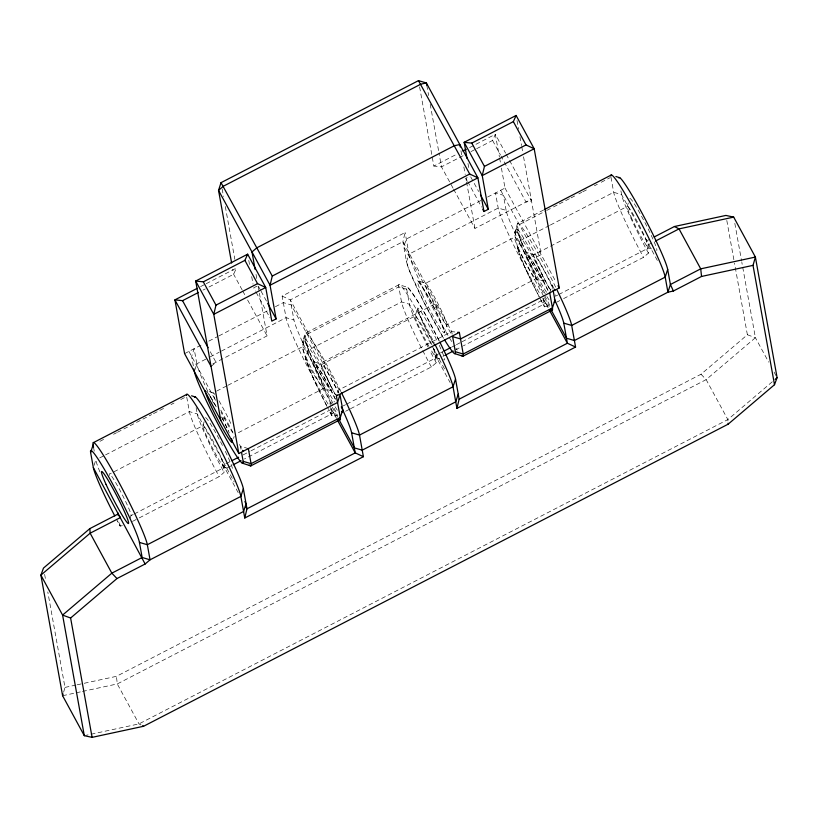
<?xml version="1.0" encoding="UTF-8"?>
<svg xmlns="http://www.w3.org/2000/svg" width="818" height="818" viewBox="0 0 818 818"><rect width="100%" height="100%" fill="white"/><g stroke="black" fill="none" stroke-linecap="round" stroke-linejoin="round"><path stroke-width="0.61" stroke-dasharray="4.09 3.07" d="M328.018 403.959A58.671 4.652 62.7 0 1 286.034 317.691L282.138 296.085L405.114 232.537L402.896 241.719L406.515 261.821L409.307 270.431L423.836 302.098L443.847 338.672M63.62 692.202L64.98 687.417L47.792 591.946M628.296 203.038L627.222 206.433L534.082 254.705L526.332 252.251L535.391 265.932L547.999 290.523M130.144 518.5L130.952 515.657A23.466 1.861 62.7 0 0 121.647 493.489A23.466 1.861 62.7 0 0 109.367 474.051M204.142 421.751L202.895 425.718L109.745 473.99M233.559 438.428L234.183 436.444M94.05 465.401L95.818 459.921A58.671 4.652 62.7 0 0 100.103 472.426M194.704 370.36L196.831 363.785L194.122 348.713L191.637 356.392L193.897 368.949M327.026 406.423L314.378 380.718L306.453 361.464L305.503 357.957L307.987 350.278L305.278 335.206L398.806 286.873L406.71 289.183A52.792 4.192 62.7 0 1 439.338 341.075M406.515 261.821L409 254.142L405.114 232.537M539.195 296.781L526.547 271.075L518.622 251.821L517.671 248.314L520.156 240.635L517.446 225.563L545.698 210.962M549.716 292.854L552.201 285.175L552.886 288.948M337.865 392.62L339.133 389.797L451.71 331.617L456.055 332.077M476.679 148.672L492.579 140.461L495.33 134.285L505.575 153.15M211.075 366.454L215.993 362.262L209.919 351.065M139.295 517.886L219.183 476.608L224.101 472.415L221.668 458.847M350.482 408.744L431.352 366.965L436.27 362.773L433.826 349.204M563.633 298.601L643.521 257.322L648.439 253.13L645.995 239.562M77.24 684.778L116.453 676.333L701.026 374.235L747.386 334.766L734.492 263.161M772.274 381.771L727.856 419.583L138.978 723.899L85.553 735.413M200.625 286.576L205.103 284.265M206.218 283.693L236.402 268.089L233.641 274.265L206.392 288.345M419.603 86.923L433.847 166.054L457.323 153.927M469.624 147.567L495.33 134.285L499.389 156.79M202.987 290.104L205.257 288.938M463.06 155.717L441.485 166.862L433.847 166.054M471.004 151.606L475.544 149.254M256.964 286.177L253.713 287.854L255.523 291.177M466.332 180.727L465.882 178.212L470.207 175.972M184.592 353.632L203.15 344.041M208.794 341.126L217.833 336.454M218.958 335.871L267.506 310.779M275.41 306.699L283.314 302.609L291.228 304.92L338.856 392.64M480.81 200.553L406.29 239.06L403.806 246.75L452.62 336.638M487.579 197.056L505.013 188.048L501.414 168.048M205.758 359.174L196.831 363.785A58.671 4.652 62.7 0 0 213.396 403.131M210.216 356.873L219.132 352.261M221.361 351.106L286.034 317.691L293.938 320.002A52.792 4.192 62.7 0 0 309.276 356.29A52.792 4.192 62.7 0 0 334.388 401.914M212.874 363.877L267.087 335.861L258.038 285.615M453.642 189.255L474.931 228.457L531.219 199.367M543.663 209.95L517.405 223.651L514.962 233.242L517.671 248.314A52.781 4.192 62.7 0 0 539.113 296.648M99.929 441.321L104.796 438.806M113.569 434.276L116.493 432.763M117.465 432.262L151.565 414.634M153.508 413.632L166.177 407.088M171.044 404.573L173.968 403.059M180.788 399.532L186.637 396.515L189.347 411.587A58.671 4.652 62.7 0 0 219.183 476.608M546.669 210.461L552.518 207.435M553.489 206.934L558.367 204.418M559.338 203.907L570.054 198.375M571.025 197.874L575.903 195.349M578.827 193.846L581.741 192.332M582.723 191.831L587.59 189.316M594.41 185.788L597.334 184.275M601.23 182.261L610.003 177.731M216.606 391.116L226.75 385.881M227.885 385.298L302.282 346.893L304.787 338.989C310.503 357.405 320.104 375.206 331.382 390.881L323.631 388.427L236.944 433.417M99.724 457.906L104.592 455.391M105.563 454.89L189.347 411.587L197.261 413.898L234.163 481.863M549.389 225.533L520.156 240.635A58.671 4.652 62.7 0 0 549.993 305.646L544.522 306.832A52.781 4.192 62.7 0 1 540.913 300.083M550.361 225.032L613.684 192.302L621.598 194.612L657.754 261.198M222.915 419.102L225.083 417.988M536.843 256.872L541.168 254.633L523.551 156.79M649.645 239.316L646.271 241.065L648.715 244.551L652.079 242.813M229.602 461.884L222.844 465.381L225.277 468.867L232.046 465.37M243.14 454.89L249.899 451.393M251.034 450.81L331.086 409.44L333.529 412.926L244.449 458.959M439.522 353.407L435.012 355.738L437.446 359.225L441.955 356.893M440.646 352.824L442.896 351.658M451.925 346.996L455.309 345.247M456.434 344.664L460.943 342.333M462.068 341.75L543.254 299.797L545.698 303.284L463.387 345.82M130.952 515.657L133.201 514.491M134.336 513.909L224.48 467.323L228.089 468.458L224.48 467.323A23.466 1.861 62.7 0 0 210.073 435.759A23.466 1.861 62.7 0 0 206.709 436.28A23.466 1.861 62.7 0 0 224.48 467.323M343.253 405.881L345.503 404.726M346.638 404.143L436.403 357.609L440.258 358.816M555.422 296.239L557.682 295.083M558.806 294.5L648.572 247.966L651.895 249.02M443.09 356.311L445.34 355.145M455.493 349.899L462.252 346.403M132.475 521.414L137.342 518.898M345.615 411.27L349.511 409.256M556.813 302.128L559.737 300.615M122.373 525.647L120.185 526.117A52.781 4.192 62.7 0 1 117.782 521.639M64.98 687.417L76.013 685.044M62.608 695.719L75.041 693.04M76.278 692.774L81.248 691.711M82.495 691.435L117.281 683.94L706.159 379.634L755.403 337.701L741.834 262.333M546.557 292.271A52.792 4.192 62.7 0 1 521.444 246.647A52.792 4.192 62.7 0 1 506.117 210.359L498.203 208.048L409 254.142A58.671 4.652 62.7 0 0 424.971 292.282A58.671 4.652 62.7 0 0 452.129 342.272M430.779 343.58L409.429 304.255L401.515 301.944L307.987 350.278A58.671 4.652 62.7 0 0 337.824 415.288L332.353 416.474A52.781 4.192 62.7 0 1 328.744 409.726M248.355 448.591L240.451 446.28L241.351 451.311M213.222 392.865L206.688 390.779M747.386 334.766L755.403 337.701L768.664 362.118M282.138 296.085L290.318 299.899L339.133 389.797M141.023 724.952L138.978 723.899L117.281 683.94L116.453 676.333M701.026 374.235L706.159 379.634L727.856 419.583L727.959 421.28M210.093 396.27L216.872 407.926M434.573 345.441L422.487 321.791L417.558 308.171L415.196 315.952A23.466 1.861 62.7 0 1 431.914 344.726M774.084 372.108L776.497 376.546M506.178 154.265L531.485 200.87L526.025 202.056L501.086 156.136M492.579 140.461L500.483 155.011M505.013 188.048L556.23 282.384M500.688 190.287L553.898 288.294M517.671 248.314L543.868 296.556M544.461 297.65L549.226 306.413M542.988 298.284L548.111 307.721M470.81 177.087L478.642 191.514M465.882 178.212L467.088 180.43M467.691 181.535L481.546 207.066M453.039 188.14L441.485 166.862L439 153.089M432.303 346.392L445.738 371.127M434.736 354.225L450.104 382.527M439.307 341.055C429.511 322.824 421.014 303.335 407.63 287.404L399.102 284.654L305.237 333.294C294.92 359.889 324.092 382.967 331.699 406.198M332.292 407.292L337.65 417.16M336.546 418.468L330.82 407.926L332.353 416.474L327.548 407.446M258.641 286.729L260.451 290.053M261.054 291.167L267.077 302.261M256.126 292.292L269.981 317.813M242.159 289.94L233.641 274.265L232.741 269.255M242.762 291.065L245.196 295.543M247.629 300.022L267.087 335.861M188.927 351.392L215.962 401.188M220.819 410.145L232.762 432.139M239.49 444.511L241.801 448.785M222.568 463.867L238.539 493.285M539.716 297.803L544.522 306.832L543.04 298.57M116.442 519.093L120.185 526.117L119.101 520.084M221.637 416.955L224.664 423.018M335.39 399.225L323.222 375.574L314.163 361.893L321.914 364.347L415.196 315.952A23.466 1.861 62.7 0 0 428.959 346.382M225.165 424.021L228.334 430.861M734.83 223.396L741.609 261.075M726.803 220.451L734.267 261.913M620.913 190.839L621.598 194.612A52.781 4.192 62.7 0 0 648.439 253.12M610.974 177.23L613.684 192.302A58.671 4.652 62.7 0 0 643.521 257.322M517.007 120.461L518.592 129.234M519.941 136.749L521.516 145.512M521.751 146.77L522.651 151.78M499.614 158.038L500.514 163.038M506.107 210.359L503.397 195.277L495.483 192.966L498.203 208.048A58.671 4.652 62.7 0 0 540.187 294.316M467.968 163.508L468.867 168.488M460.943 150.778L461.843 155.768M463.857 166.984L465.207 174.469M466.557 181.974L474.931 228.457M426.822 85.45L428.632 95.471M430.207 104.244L438.775 151.831M452.16 334.133L451.71 331.617L402.896 241.719L290.318 299.899L293.938 320.002M437.252 308.345L436.342 303.314L323.764 361.495L324.674 366.515M406.71 289.183L409.429 304.255M329.91 402.906L330.36 405.421M256.024 274.398L256.924 279.378M248.774 260.421L249.674 265.41M251.688 276.627L253.038 284.112M222.148 188.958L223.508 196.494M225.318 206.545L234.817 259.296M196.126 407.62L197.261 413.898A52.781 4.192 62.7 0 0 224.101 472.405M93.559 447.354L94.244 451.127M44.632 574.359L45.532 579.379M233.058 433.039A23.466 1.861 62.7 0 1 220.972 411.975M215.471 400.309A23.466 1.861 62.7 0 1 214.848 394.419M218.948 400.769A23.466 1.861 62.7 0 1 231.688 425.432M206.443 391.147A29.325 2.331 62.7 0 1 216.739 407.671M222.036 417.722A29.325 2.331 62.7 0 1 229.265 432.957M335.912 415.902A58.671 4.652 62.7 0 1 330.257 407.579M457.211 350.053A58.671 4.652 62.7 0 1 455.974 348.243M443.56 338.243A52.792 4.192 62.7 0 1 406.526 261.832M548.08 306.259A58.671 4.652 62.7 0 1 542.968 298.785M326.351 405.145A52.781 4.192 62.7 0 1 305.513 357.967M436.27 362.763A52.781 4.192 62.7 0 1 429.675 350.288M427.906 346.832A52.781 4.192 62.7 0 1 409.429 304.265M550.504 290.032A23.466 1.861 62.7 0 1 535.637 261.024A23.466 1.861 62.7 0 1 538.009 259.991A23.466 1.861 62.7 0 1 553.05 288.928M555.269 294.858A23.466 1.861 62.7 0 1 555.412 295.482M433.663 348.519A23.466 1.861 62.7 0 1 430.922 349.777M335.431 394.705A23.466 1.861 62.7 0 1 321.617 364.296A23.466 1.861 62.7 0 1 338.386 393.059M109.52 475.432A23.466 1.861 62.7 0 1 109.377 474.808M549.021 299.869A29.325 2.331 62.7 0 1 546.956 296.617M545.217 293.703A29.325 2.331 62.7 0 1 527.937 259.449A29.325 2.331 62.7 0 1 530.534 257.782A29.325 2.331 62.7 0 1 548.489 291.607M629.819 198.457A29.325 2.331 62.7 0 1 645.259 223.242A29.325 2.331 62.7 0 1 656.762 250.533M337.313 410.196A29.325 2.331 62.7 0 1 334.787 406.26M333.049 403.346A29.325 2.331 62.7 0 1 316.014 369.695A29.325 2.331 62.7 0 1 317.711 366.413A29.325 2.331 62.7 0 1 335.288 399M443.949 359.92A29.325 2.331 62.7 0 1 443.714 359.705M433.141 342.885A29.325 2.331 62.7 0 1 417.701 308.069A29.325 2.331 62.7 0 1 437.518 341.73M439.205 345.298A29.325 2.331 62.7 0 1 444.726 359.92M225.349 451.372A29.325 2.331 62.7 0 1 232.169 469.818M205.482 417.742A29.325 2.331 62.7 0 1 222.874 446.362M431.352 366.965A58.671 4.652 62.7 0 1 401.515 301.944L398.806 286.873A58.671 4.652 62.7 0 1 434.419 343.263M555.626 287.128A58.671 4.652 62.7 0 0 517.446 225.563L514.962 233.242A52.792 4.192 62.7 0 1 525.463 244.633A52.792 4.192 62.7 0 1 550.361 290.768M340.901 391.597A58.671 4.652 62.7 0 0 305.278 335.206L302.793 342.885A52.792 4.192 62.7 0 1 335.421 394.787M444.491 331.75L444.491 332.732L446.986 324.828L535.8 278.785L543.551 281.239C532.273 265.564 522.671 247.762 516.956 229.347L514.45 237.251L425.636 283.284L417.886 280.83C429.256 296.188 437.916 313.826 444.491 331.75M306.106 357.456A23.466 1.861 62.7 0 0 323.877 388.499A23.466 1.861 62.7 0 0 309.47 356.934A23.466 1.861 62.7 0 0 306.106 357.456M309.398 351.914A29.325 2.331 62.7 0 0 331.709 391.024A29.325 2.331 62.7 0 0 313.928 351.924A29.325 2.331 62.7 0 0 309.398 351.914M518.275 247.813A23.466 1.861 62.7 0 0 536.046 278.856A23.466 1.861 62.7 0 0 521.639 247.292A23.466 1.861 62.7 0 0 518.275 247.813M429.072 293.907A23.466 1.861 62.7 0 0 446.843 324.95A23.466 1.861 62.7 0 0 432.436 293.386A23.466 1.861 62.7 0 0 429.072 293.907M521.567 242.271A29.325 2.331 62.7 0 0 543.878 281.382A29.325 2.331 62.7 0 0 526.097 242.281A29.325 2.331 62.7 0 0 521.567 242.271M421.976 293.744A29.325 2.331 62.7 0 0 444.286 332.844A29.325 2.331 62.7 0 0 426.505 293.744A29.325 2.331 62.7 0 0 421.976 293.744M631.046 216.995A23.466 1.861 62.7 0 0 648.817 248.038A23.466 1.861 62.7 0 0 634.41 216.473A23.466 1.861 62.7 0 0 631.046 216.995"/><path stroke-width="1.23" d="M220.748 420.217L195.696 281.034L203.324 281.842L215.983 305.145L213.774 314.337L238.825 453.52L337.548 402.497L340.032 394.818L342.752 409.89L340.268 417.569A58.671 4.652 62.7 0 1 339.358 419.614M553.111 290.206L554.921 300.247L552.436 307.926L463.233 354.02L455.329 351.72L452.62 336.638L460.524 338.949L559.246 287.936L534.185 148.753L516.107 115.461L464.154 142.312L482.231 175.604L488.285 209.265L483.959 211.504L477.896 177.843L426.372 82.945L418.468 80.645L221.024 182.67L272.271 276.055L270.063 285.247L276.116 318.908L271.791 321.147L265.727 287.486L247.649 254.183L195.696 281.034L213.774 314.337L265.727 287.486L257.547 283.662L244.899 260.359L247.649 254.183M341.413 392.63A58.671 4.652 62.7 0 1 359.511 435.084L363.396 456.689L244.756 518.009L246.975 508.816L243.355 488.724A52.792 4.192 62.7 0 0 218.611 434.113A52.792 4.192 62.7 0 0 194.49 397.18M467.068 158.518L464.154 142.312L471.781 143.109L484.44 166.412L482.231 175.604L534.185 148.753L526.005 144.929L513.356 121.626L516.107 115.461M557.13 290.216A58.671 4.652 62.7 0 1 571.68 325.441L575.565 347.047L456.925 408.366L459.143 399.174L455.524 379.071A52.792 4.192 62.7 0 0 439.91 342.221M654.155 236.995L674.431 226.514L725.903 215.431L733.695 217.118L755.392 257.067L777.1 377.66L774.503 384.716L728.143 424.184L143.569 726.272L92.097 737.355L84.305 735.679L62.608 695.719L63.109 693.991M774.503 384.716L753.02 265.369L755.392 257.067L700.719 268.846L670.402 284.511L667.917 292.19L574.389 340.523L566.485 338.212L551.005 309.705M145.134 564.001L93.334 467.599L90.624 452.528L93.109 444.849A58.671 4.652 62.7 0 1 117.516 479.716A58.671 4.652 62.7 0 1 147.342 544.727L150.052 559.809L145.134 564.001L116.974 578.551L70.614 618.019L92.097 737.355M221.024 182.67L218.539 190.359L231.617 262.997M243.355 488.724L240.87 496.403L244.756 518.009M455.524 379.071L453.039 386.761L456.925 408.366M458.233 394.153L455.749 401.832L362.221 450.166L354.317 447.855L338.836 419.348M618.827 177.884A52.792 4.192 62.7 0 1 642.948 214.827A52.792 4.192 62.7 0 1 667.682 269.429L665.208 277.118L667.917 292.19L673.388 291.014L701.547 276.453L753.02 265.369M249.286 465.013A58.671 4.652 62.7 0 0 251.065 463.663L340.268 417.569L336.372 395.963L336.944 394.685M84.305 735.679L62.597 615.085L40.9 575.126L90.144 533.203L120.45 517.538L118.017 514.052L89.857 528.602L43.497 568.07L40.9 575.126L62.608 695.719M775.167 379.307L777.1 377.66M203.324 281.842L244.899 260.359M471.781 143.109L513.356 121.626M197.271 288.314L174.919 299.869L184.592 353.632L238.825 453.52M462.916 151.033L466.27 149.305M211.075 366.454L174.919 299.869L182.547 300.666L198.447 292.455M215.983 305.145L257.547 283.662M272.271 276.055L469.716 174.019L477.896 177.843L270.063 285.247L218.539 190.359L223.457 186.167L420.912 84.131L426.372 82.945L426.822 85.45M484.44 166.412L526.005 144.929M93.405 442.63L186.933 394.296M544.788 209.367L611.271 175.011M336.372 395.963L459.348 332.415L463.233 354.02A58.671 4.652 62.7 0 1 461.454 355.37M655.443 241.075L679.022 228.887L733.695 217.118M231.862 460.718L238.621 457.221M444.031 351.075L450.79 347.578M233.171 464.788L241.065 460.708M445.34 355.145L453.233 351.065M250.768 465.892L339.961 419.798M462.937 356.249L552.13 310.145M244.879 501.598L246.065 503.796L243.58 511.475L150.052 559.809L142.148 557.498L111.841 573.162L62.597 615.085L70.614 618.019M459.143 399.174L567.385 343.233L575.565 347.047M457.753 332.251L459.348 332.415M554.42 299.347A52.792 4.192 62.7 0 1 563.766 323.13L571.68 325.441L665.208 277.118A58.671 4.652 62.7 0 0 636.598 214.357A58.671 4.652 62.7 0 0 610.841 176.074M341.29 406.914A52.792 4.192 62.7 0 1 351.597 432.773L359.511 435.084L453.039 386.761A58.671 4.652 62.7 0 0 434.941 344.296M193.897 368.949L194.347 371.464A52.792 4.192 62.7 0 0 221.197 429.971A52.792 4.192 62.7 0 0 243.15 461.352L251.065 463.663L248.355 448.591M90.634 452.538A52.792 4.192 62.7 0 1 112.587 483.908A52.792 4.192 62.7 0 1 139.428 542.416L147.342 544.727L240.87 496.403A58.671 4.652 62.7 0 0 212.261 433.642A58.671 4.652 62.7 0 0 186.504 395.36M615.903 176.514L619.799 177.762M191.565 395.8L195.471 397.047M454.409 353.488L462.334 356.065M242.24 463.131L250.165 465.708M363.396 456.689L355.227 452.875L337.149 419.583M674.431 226.514L679.022 228.887L700.719 268.846L701.547 276.453M142.618 725.781L143.569 726.272M116.974 578.551L111.841 573.162L90.144 533.203L89.857 528.602M418.468 80.645L469.716 174.019M558.04 285.717L559.246 287.936M554.41 289.235L554.911 290.175M549.307 309.94L567.385 343.233L563.776 323.141M480.452 194.837L488.285 209.265M482.753 209.285L483.959 211.504M267.68 303.376L276.116 318.908M182.547 300.666L208.089 347.701M242.649 450.34L243.161 451.28M245.768 506.598L246.975 508.816L355.227 452.875L351.607 432.783M673.388 291.014L670.402 284.511L667.692 269.429M549.716 292.854L552.436 307.926A58.671 4.652 62.7 0 1 550.647 309.276M460.268 147.036L459.818 144.541L454.348 145.727L256.903 247.762L251.985 251.954L255.124 269.408M241.576 452.569L243.161 461.362M139.438 542.426L142.148 557.498M117.741 512.549L118.283 515.565M93.109 444.849L93.559 447.354M728.081 423.223L728.143 424.184M231.566 438.785A29.325 2.331 62.7 0 1 220.778 425.166A29.325 2.331 62.7 0 1 205.154 390.626M342.742 409.879A52.792 4.192 62.7 0 1 341.443 411.372M455.319 351.709A52.792 4.192 62.7 0 1 444.583 339.91M554.911 300.237A52.792 4.192 62.7 0 1 554.154 302.108M114.776 515.933A52.781 4.192 62.7 0 1 93.344 467.61M106.084 484.45A29.325 2.331 62.7 0 0 128.395 523.551A29.325 2.331 62.7 0 0 110.614 484.45A29.325 2.331 62.7 0 0 106.084 484.45"/></g></svg>
